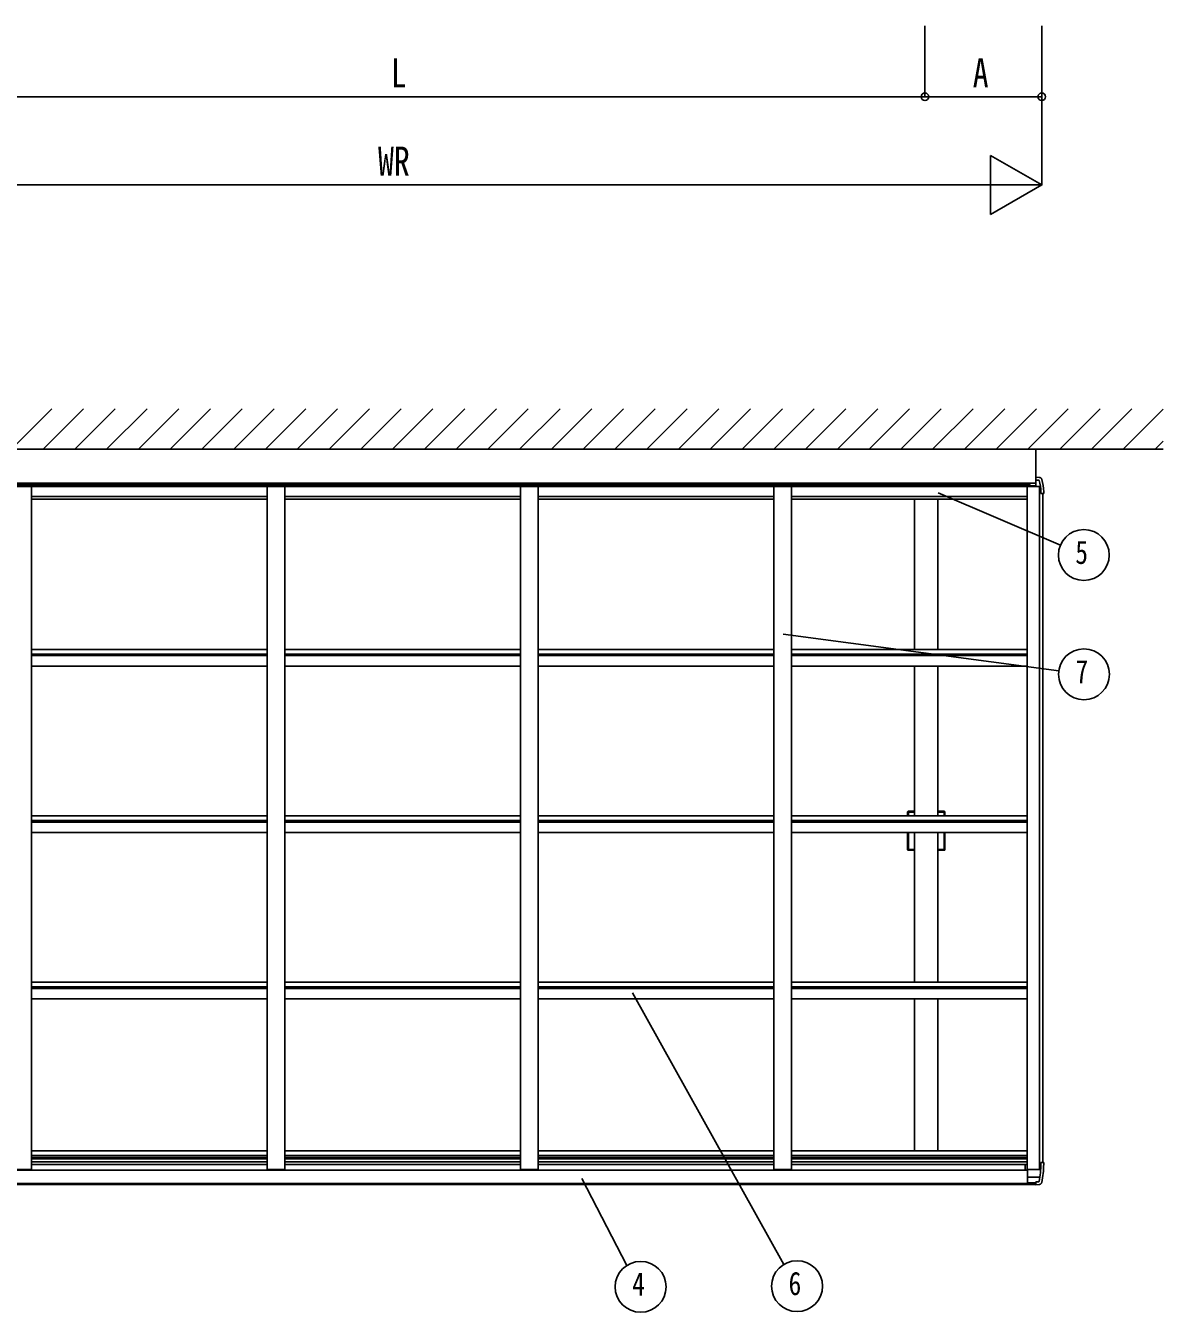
# Model space of a CAD drawing. Units: millimetres, scale not verified. Extents: x -10512 to 10512, y -7425 to 7425.
# Drawn here: x -7768 to -4552, y -341 to 3296 of the extents above; entities that cross this region are included whole.
import ezdxf
from ezdxf.enums import TextEntityAlignment as Align

# ---------------------------------------------------------------- set-up
doc = ezdxf.new("R2010")
doc.units = ezdxf.units.MM
doc.header["$LTSCALE"] = 40
for name, color, linetype in [('0-3_YKK_11E', 7, 'Continuous'), ('0-5_YKK_13', 4, 'Continuous'), ('0-6_YKK_A1', 4, 'Continuous'), ('0-7_YKK_D', 6, 'Continuous')]:
    doc.layers.add(name, color=color, linetype=linetype)
doc.styles.add('ＭＳ ゴシック', font='')
doc.styles.get('ＭＳ ゴシック').set_extended_font_data('MS Gothic')

msp = doc.modelspace()

# ---------------------------------------------------------------- linework, layer by layer
at = {"layer": '0-3_YKK_11E'}
for p, q in [((-5255.5, 1075.04), (-5273.5, 1075.04)), ((-5272.8, 1070.34), (-5272.8, 1062.32)), ((-5255.5, 1072.84), (-5270.3, 1072.84)), ((-5171.5, 1075.04), (-5189.5, 1075.04)), ((-5174.7, 1072.84), (-5189.5, 1072.84)), ((-5172.2, 1062.32), (-5172.2, 1070.34)), ((-5255.5, 965.04), (-5273.5, 965.04)), ((-5255.5, 967.24), (-5270.3, 967.24)), ((-5174.7, 967.24), (-5189.5, 967.24)), ((-5171.5, 965.04), (-5189.5, 965.04))]:
    msp.add_line(p, q, dxfattribs=at)
for points in [[(-5272.8, 969.74), (-5272.8, 979.24), (-5272.9, 979.47), (-5273, 979.69), (-5273, 995.4), (-5272.9, 995.62), (-5272.8, 995.84), (-5272.8, 996.24), (-5272.9, 996.47), (-5273, 996.69), (-5273, 1014.92)], [(-5172, 1014.92), (-5172, 996.69), (-5172.1, 996.47), (-5172.2, 996.24), (-5172.2, 995.84), (-5172.1, 995.62), (-5172, 995.4), (-5172, 979.69), (-5172.1, 979.47), (-5172.2, 979.24), (-5172.2, 969.74)]]:
    msp.add_lwpolyline(points, dxfattribs=at)
for centre, radius, start, end in [((-5273.5, 1073.04), 2, 90, 181.08102), ((-8082.25, 1020.04), 2807.25, 0.86282, 1.08102), ((-5270.3, 1070.34), 2.5, 90, 180), ((-5174.7, 1070.34), 2.5, 0, 90), ((-5171.5, 1073.04), 2, 358.91898, 90), ((-2362.75, 1020.04), 2807.25, 178.91898, 179.13718), ((-8082.25, 1020.04), 2807.25, 358.91898, 359.89548), ((-2362.75, 1020.04), 2807.25, 180.10452, 181.08102), ((-5273.5, 967.04), 2, 178.91898, 270), ((-5270.3, 969.74), 2.5, 180, 270), ((-5174.7, 969.74), 2.5, 270, 0), ((-5171.5, 967.04), 2, 270, 1.08102)]:
    msp.add_arc(centre, radius, start, end, dxfattribs=at)
at = {"layer": '0-5_YKK_13'}
for p, q in [((-4912.5, 2099.23), (-8492.5, 2099.23)), ((-4912.5, 2099.23), (-4912.5, 2002.38)), ((-4912.5, 2002.38), (-8492.5, 2002.38)), ((-4903.49, 2019.27), (-4912.5, 2019.74)), ((-4912.5, 2019.74), (-4912.5, 2018.88)), ((-4912.5, 2018.88), (-4912.5, 2017)), ((-4912.5, 2017), (-4912.5, 2011.74)), ((-4912.5, 2011.74), (-4905.18, 2011.74)), ((-4912.5, 1993.44), (-4912.5, 2011.73)), ((-4901.5, 1993.44), (-4912.5, 1993.44)), ((-4901.5, 1980.74), (-4901.5, 1993.44)), ((-4898.5, 1973.74), (-4898.5, 1978.74)), ((-4894.65, 1973.74), (-4898.5, 1973.74)), ((-4894.65, 1973.74), (-4891.35, 1973.74)), ((-4891.35, 1973.74), (-4890.5, 1973.74)), ((-4890.5, 1973.74), (-4890.5, 1978.74)), ((-4898.5, 82.38), (-4898.5, 77.38)), ((-4891.35, 82.38), (-4890.5, 82.38)), ((-4890.5, 82.38), (-4890.5, 77.38)), ((-4936.5, 62.53), (-4936.5, 40.38)), ((-4936.5, 24.98), (-4936.5, 23.98)), ((-4936.5, 24.98), (-4912.5, 24.98)), ((-4935.5, 22.98), (-4936.5, 23.98)), ((-4935.5, 22.98), (-4912.5, 22.98)), ((-4905.18, 27.38), (-4912.5, 27.38)), ((-4912.5, 22.12), (-4912.5, 27.38)), ((-4912.5, 20.24), (-4912.5, 22.12)), ((-4912.5, 19.38), (-4912.5, 20.24)), ((-4903.49, 19.85), (-4912.5, 19.38))]:
    msp.add_line(p, q, dxfattribs=at)
for points in [[(-4895.83, 2013.35), (-4896.11, 2014.11), (-4896.47, 2014.84), (-4896.89, 2015.54), (-4897.38, 2016.2), (-4897.65, 2016.5), (-4898, 2016.86), (-4898.67, 2017.45), (-4899.38, 2017.95), (-4900.12, 2018.37), (-4900.89, 2018.71), (-4901.66, 2018.97), (-4902.03, 2019.06), (-4902.45, 2019.15), (-4903.23, 2019.25)], [(-4901.5, 1980.74), (-4901.5, 1978.74), (-4898.5, 1978.74)], [(-4898.5, 82.38), (-4894.65, 82.38), (-4891.35, 82.38)], [(-4901.25, 40.38), (-4936.5, 40.38), (-4936.5, 24.98)], [(-4895.83, 25.79), (-4896.06, 25.14), (-4896.41, 24.38), (-4896.84, 23.66), (-4897.33, 22.99), (-4897.89, 22.36), (-4898.57, 21.75), (-4899.29, 21.22), (-4900.05, 20.78), (-4900.43, 20.6), (-4900.83, 20.42), (-4901.63, 20.16), (-4902.43, 19.97), (-4903.23, 19.87)]]:
    msp.add_lwpolyline(points, dxfattribs=at)
for centre, radius, start, end in [((-4905.18, 2009.74), 2, 17.17182, 90), ((-5005.5, 1978.74), 107, 0, 17.17182), ((-5005.5, 1978.74), 115, 0, 17.50691), ((-5147.59, 77.3), 249.09, 348.76948, 0.01808), ((-5142.24, 77.3), 251.74, 348.19282, 0.01882), ((-4905.18, 29.38), 2, 270, 342.82818)]:
    msp.add_arc(centre, radius, start, end, dxfattribs=at)
at = {"layer": '0-6_YKK_A1'}
for p, q in [((-7808.59, 2099.23), (-7694.51, 2213.32)), ((-7718.79, 2099.23), (-7604.7, 2213.32)), ((-7628.99, 2099.23), (-7514.9, 2213.32)), ((-7539.19, 2099.23), (-7425.1, 2213.32)), ((-7449.38, 2099.23), (-7335.3, 2213.32)), ((-7359.58, 2099.23), (-7245.49, 2213.32)), ((-7269.78, 2099.23), (-7155.69, 2213.32)), ((-7179.98, 2099.23), (-7065.89, 2213.32)), ((-7090.17, 2099.23), (-6976.09, 2213.32)), ((-7000.37, 2099.23), (-6886.28, 2213.32)), ((-6910.57, 2099.23), (-6796.48, 2213.32)), ((-6820.77, 2099.23), (-6706.68, 2213.32)), ((-6730.96, 2099.23), (-6616.88, 2213.32)), ((-6641.16, 2099.23), (-6527.07, 2213.32)), ((-6551.36, 2099.23), (-6437.27, 2213.32)), ((-6461.56, 2099.23), (-6347.47, 2213.32)), ((-6371.75, 2099.23), (-6257.67, 2213.32)), ((-6281.95, 2099.23), (-6167.86, 2213.32)), ((-6192.15, 2099.23), (-6078.06, 2213.32)), ((-6102.35, 2099.23), (-5988.26, 2213.32)), ((-6012.54, 2099.23), (-5898.46, 2213.32)), ((-5922.74, 2099.23), (-5808.65, 2213.32)), ((-5832.94, 2099.23), (-5718.85, 2213.32)), ((-5743.14, 2099.23), (-5629.05, 2213.32)), ((-5653.33, 2099.23), (-5539.25, 2213.32)), ((-5563.53, 2099.23), (-5449.44, 2213.32)), ((-5473.73, 2099.23), (-5359.64, 2213.32)), ((-5383.93, 2099.23), (-5269.84, 2213.32)), ((-5294.12, 2099.23), (-5180.04, 2213.32)), ((-5204.32, 2099.23), (-5090.23, 2213.32)), ((-5114.52, 2099.23), (-5000.43, 2213.32)), ((-5024.72, 2099.23), (-4910.63, 2213.32)), ((-4934.91, 2099.23), (-4820.82, 2213.32)), ((-4845.11, 2099.23), (-4731.02, 2213.32)), ((-4755.31, 2099.23), (-4641.22, 2213.32)), ((-4665.51, 2099.23), (-4553.09, 2211.64)), ((-4575.7, 2099.23), (-4553.09, 2121.84)), ((-8852.52, 2099.23), (-4552.48, 2099.23)), ((-4929, 2002.38), (-4929, 1999.88)), ((-4912.5, 1993.44), (-4912.5, 2019.31)), ((-4912.5, 1995.61), (-8492.5, 1995.61)), ((-4912.5, 1995.43), (-8492.5, 1995.4)), ((-4912.5, 1993.44), (-8492.5, 1993.44)), ((-4929, 1999.88), (-8476, 1999.88)), ((-7751.5, 1993.44), (-7751.5, 62.53)), ((-7751.5, 1965.57), (-7085.5, 1965.57)), ((-7085.5, 1993.44), (-7085.5, 62.53)), ((-7035.5, 1993.44), (-7035.5, 62.53)), ((-7035.5, 1965.57), (-6369.5, 1965.57)), ((-6369.5, 1993.44), (-6369.5, 62.53)), ((-6319.5, 1993.44), (-6319.5, 62.53)), ((-6319.5, 1965.57), (-5653.5, 1965.57)), ((-6319.5, 1965.57), (-5653.5, 1965.57)), ((-5653.5, 1993.44), (-5653.5, 62.53)), ((-5603.5, 1993.44), (-5603.5, 62.53)), ((-5603.5, 1965.57), (-4937.5, 1965.57)), ((-4937.5, 1993.44), (-4937.5, 62.53)), ((-4902.2, 1978.74), (-4898.5, 1978.74)), ((-4892.5, 1973.74), (-4892.5, 82.38)), ((-7751.5, 1957.27), (-7085.5, 1957.27)), ((-7035.5, 1957.27), (-6369.5, 1957.27)), ((-6319.5, 1957.27), (-5653.5, 1957.27)), ((-6319.5, 1957.27), (-5653.5, 1957.27)), ((-5603.5, 1957.27), (-4937.5, 1957.27)), ((-5255.5, 1532.68), (-5255.5, 1957.27)), ((-5189.5, 1532.68), (-5189.5, 1957.27)), ((-7751.5, 1532.68), (-7085.5, 1532.68)), ((-7035.5, 1532.68), (-6369.5, 1532.68)), ((-6319.5, 1532.68), (-5653.5, 1532.68)), ((-5603.5, 1532.68), (-4937.5, 1532.68)), ((-7751.5, 1519.66), (-7085.5, 1519.66)), ((-7751.5, 1515.12), (-7085.5, 1515.12)), ((-7035.5, 1519.66), (-6369.5, 1519.66)), ((-7035.5, 1515.12), (-6369.5, 1515.12)), ((-6319.5, 1519.66), (-5653.5, 1519.66)), ((-6319.5, 1515.12), (-5653.5, 1515.12)), ((-5603.5, 1519.66), (-4937.5, 1519.66)), ((-5603.5, 1515.12), (-4937.5, 1515.12)), ((-7751.5, 1485.28), (-7085.5, 1485.28)), ((-7035.5, 1485.28), (-6369.5, 1485.28)), ((-6319.5, 1485.28), (-5653.5, 1485.28)), ((-5603.5, 1485.28), (-4937.5, 1485.28)), ((-5255.5, 1062.32), (-5255.5, 1485.28)), ((-5189.5, 1062.32), (-5189.5, 1485.28)), ((-7751.5, 1062.32), (-7085.5, 1062.32)), ((-7035.5, 1062.32), (-6369.5, 1062.32)), ((-6319.5, 1062.32), (-5653.5, 1062.32)), ((-5603.5, 1062.32), (-4937.5, 1062.32)), ((-7751.5, 1049.31), (-7085.5, 1049.31)), ((-7751.5, 1044.76), (-7085.5, 1044.76)), ((-7035.5, 1049.31), (-6369.5, 1049.31)), ((-7035.5, 1044.76), (-6369.5, 1044.76)), ((-6319.5, 1049.31), (-5653.5, 1049.31)), ((-6319.5, 1044.76), (-5653.5, 1044.76)), ((-5603.5, 1049.31), (-4937.5, 1049.31)), ((-5603.5, 1044.76), (-4937.5, 1044.76)), ((-7751.5, 1014.92), (-7085.5, 1014.92)), ((-7035.5, 1014.92), (-6369.5, 1014.92)), ((-6319.5, 1014.92), (-5653.5, 1014.92)), ((-5603.5, 1014.92), (-4937.5, 1014.92)), ((-5255.5, 591.96), (-5255.5, 1014.92)), ((-5189.5, 591.96), (-5189.5, 1014.92)), ((-7751.5, 591.96), (-7085.5, 591.96)), ((-7035.5, 591.96), (-6369.5, 591.96)), ((-6319.5, 591.96), (-5653.5, 591.96)), ((-5603.5, 591.96), (-4937.5, 591.96)), ((-7751.5, 578.95), (-7085.5, 578.95)), ((-7751.5, 574.4), (-7085.5, 574.4)), ((-7035.5, 578.95), (-6369.5, 578.95)), ((-7035.5, 574.4), (-6369.5, 574.4)), ((-6319.5, 578.95), (-5653.5, 578.95)), ((-6319.5, 574.4), (-5653.5, 574.4)), ((-5603.5, 578.95), (-4937.5, 578.95)), ((-5603.5, 574.4), (-4937.5, 574.4)), ((-7751.5, 544.56), (-7085.5, 544.56)), ((-7035.5, 544.56), (-6369.5, 544.56)), ((-6319.5, 544.56), (-5653.5, 544.56)), ((-5603.5, 544.56), (-4937.5, 544.56)), ((-5255.5, 114.65), (-5255.5, 544.56)), ((-5189.5, 114.65), (-5189.5, 544.56)), ((-7751.5, 114.65), (-7085.5, 114.65)), ((-7035.5, 114.65), (-6369.5, 114.65)), ((-6319.5, 114.65), (-5653.5, 114.65)), ((-6319.5, 114.65), (-5653.5, 114.65)), ((-5603.5, 114.65), (-4937.5, 114.65)), ((-7751.5, 101.64), (-7085.5, 101.64)), ((-7751.5, 96.56), (-7085.5, 96.56)), ((-7085.5, 92.63), (-7751.5, 92.63)), ((-7751.5, 84.44), (-7085.5, 84.44)), ((-7751.5, 76.04), (-7085.5, 76.04)), ((-7035.5, 101.64), (-6369.5, 101.64)), ((-7035.5, 96.56), (-6369.5, 96.56)), ((-6369.5, 92.63), (-7035.5, 92.63)), ((-7035.5, 84.44), (-6369.5, 84.44)), ((-7035.5, 76.04), (-6369.5, 76.04)), ((-6319.5, 101.64), (-5653.5, 101.64)), ((-6319.5, 101.64), (-5653.5, 101.64)), ((-6319.5, 96.56), (-5653.5, 96.56)), ((-6319.5, 96.56), (-5653.5, 96.56)), ((-5653.5, 92.63), (-6319.5, 92.63)), ((-5653.5, 92.63), (-6319.5, 92.63)), ((-6319.5, 84.44), (-5653.5, 84.44)), ((-6319.5, 84.44), (-5653.5, 84.44)), ((-6319.5, 76.04), (-5653.5, 76.04)), ((-6319.5, 76.04), (-5653.5, 76.04)), ((-5603.5, 101.64), (-4937.5, 101.64)), ((-5603.5, 96.56), (-4937.5, 96.56)), ((-4937.5, 92.63), (-5603.5, 92.63)), ((-5603.5, 84.44), (-4937.5, 84.44)), ((-5603.5, 76.04), (-4937.5, 76.04)), ((-4942.5, 76.04), (-4942.5, 60.43)), ((-4902.2, 77.38), (-4898.5, 77.38)), ((-4936.5, 60.43), (-8462.5, 60.43)), ((-7751.5, 62.53), (-7801.5, 62.53)), ((-7035.5, 62.53), (-7085.5, 62.53)), ((-6319.5, 62.53), (-6369.5, 62.53)), ((-5603.5, 62.53), (-5653.5, 62.53)), ((-8492.51, 22.38), (-4912.5, 22.38)), ((-8492.5, 20.24), (-4912.5, 20.24))]:
    msp.add_line(p, q, dxfattribs=at)
msp.add_lwpolyline([(-4902.2, 1993.44), (-4902.2, 62.53), (-4937.5, 62.53)], dxfattribs=at)
at = {"layer": '0-7_YKK_D'}
for p, q in [((-5226.1, 3296.16), (-5226.1, 3094.27)), ((-5226.1, 3296.16), (-5226.1, 3094.27)), ((-4896.1, 3296.16), (-4896.1, 2845.16)), ((-4896.1, 3296.16), (-4896.1, 3094.27)), ((-8186.1, 3095.27), (-5226.1, 3095.27)), ((-5226.1, 3095.27), (-4896.1, 3095.27)), ((-4896.1, 2846.16), (-5040.44, 2929.5)), ((-5040.44, 2929.5), (-5040.44, 2762.83)), ((-8349.43, 2846.16), (-5062.77, 2846.16)), ((-4896.1, 2846.16), (-5184.78, 2846.16)), ((-4896.1, 2846.16), (-5040.44, 2762.83)), ((-5188.68, 1975.61), (-4843.27, 1827.97)), ((-5626.77, 1575.63), (-4847.96, 1471.85)), ((-6052.74, 562.24), (-5625.08, -206.1)), ((-6196.1, 36.51), (-6068.93, -208.89))]:
    msp.add_line(p, q, dxfattribs=at)
for centre, radius in [((-5226.1, 3095.27), 10.62), ((-5226.1, 3095.27), 10.62), ((-4896.1, 3095.27), 10.62), ((-4777.07, 1799.67), 72), ((-4776.59, 1462.34), 72), ((-6029.86, -269.37), 72), ((-5587.53, -267.54), 72)]:
    msp.add_circle(centre, radius, dxfattribs=at)

# ---------------------------------------------------------------- texts
at = {"layer": '0-7_YKK_D', "style": 'ＭＳ ゴシック', "width": 0.8}
for s, height, p in [('L', 82.48, (-6736.1, 3096.94)), ('A', 82.48, (-5091.1, 3096.94)), ('WR', 82.48, (-6772.1, 2847.16)), ('5', 65.98, (-4801.07, 1754.67)), ('7', 65.98, (-4800.59, 1417.34)), ('4', 65.98, (-6053.86, -314.37)), ('6', 65.98, (-5611.53, -312.54))]:
    msp.add_text(s, height=height, dxfattribs=at).set_placement(p, align=Align.BOTTOM_LEFT)

doc.saveas('drawing.dxf')
